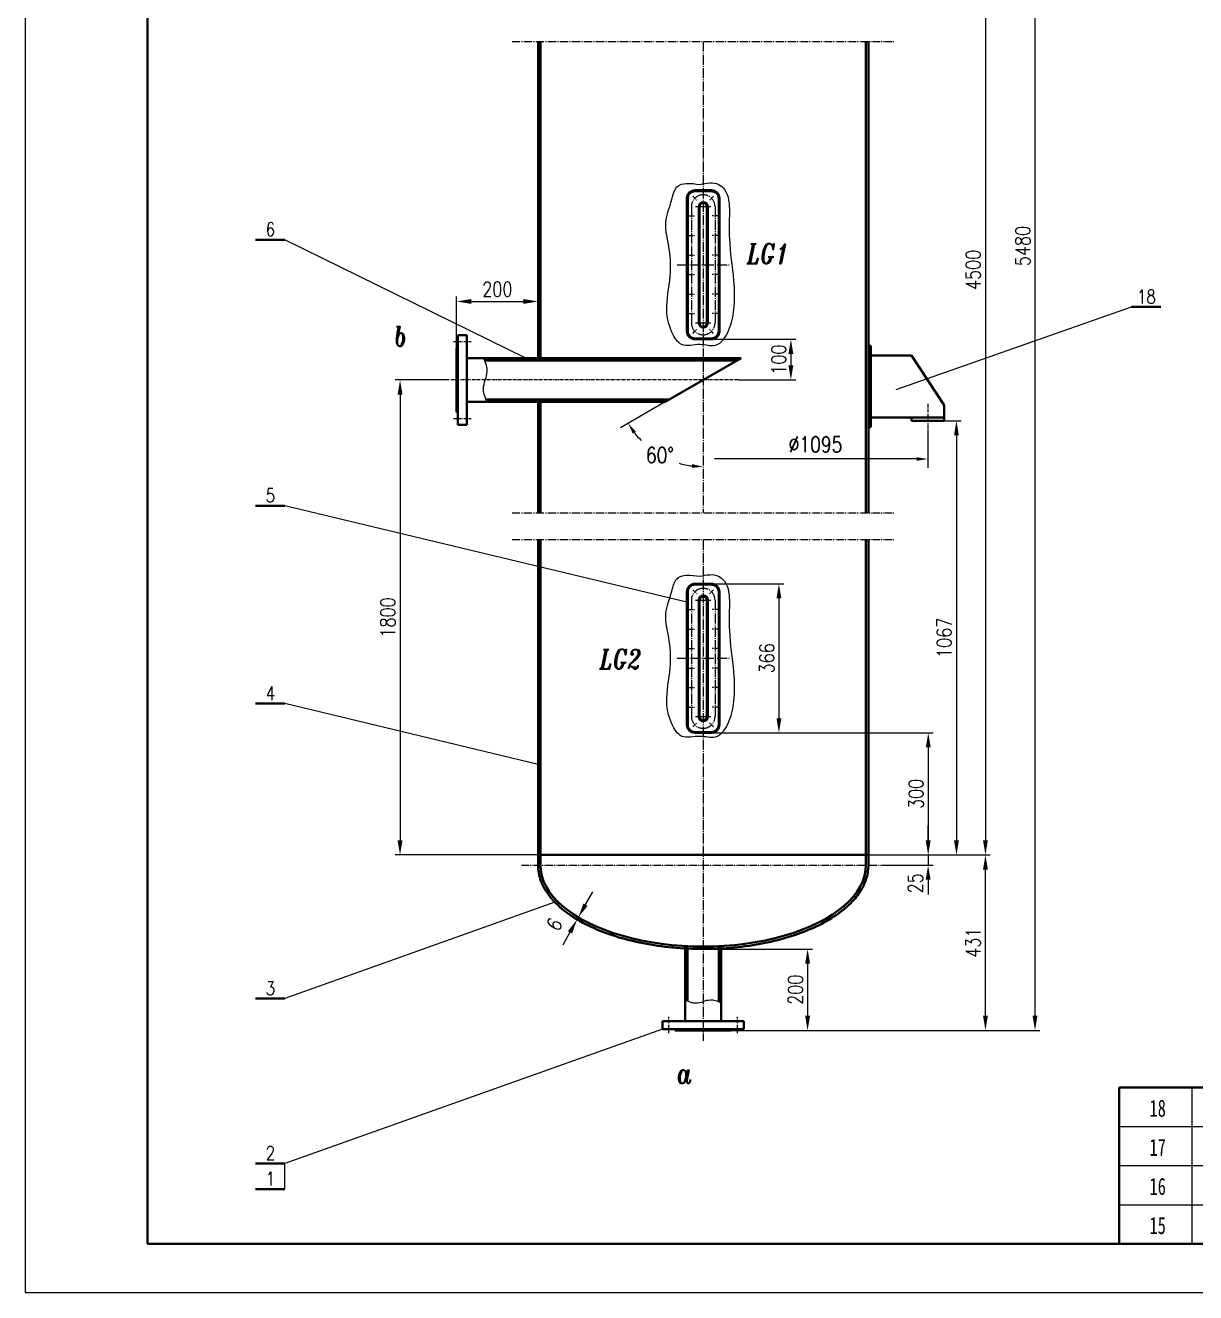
# Model space of a CAD drawing. Extents: x -21 to 14686, y -10208 to 121.
# Drawn here: x 7558 to 10435, y -10208 to -7095 of the extents above; entities that cross this region are included whole.
import ezdxf
from ezdxf.enums import TextEntityAlignment as Align

# ---------------------------------------------------------------- set-up
doc = ezdxf.new("R2010")
doc.units = 0
doc.header["$LTSCALE"] = 10
doc.header["$PDMODE"] = 1
for name, pattern in [('JXX-L', [2.95, 1.9, -0.25, 0.15, -0.25, 0.15, -0.25]), ('ZXX-L', [3.28, 2.5, -0.3, 0.18, -0.3]), ('ZXX-S', [1.27, 0.75, -0.2, 0.12, -0.2])]:
    doc.linetypes.add(name, pattern=pattern)
doc.layers.get('Defpoints').update_dxf_attribs({"linetype": 'CONTINUOUS'})
doc.layers.add('7标注层', color=4, linetype='CONTINUOUS')
for name, color, linetype, lineweight in [('A 粗实线', 1, 'CONTINUOUS', 40), ('B 细实线', 7, 'CONTINUOUS', 18), ('C 文 字', 2, 'CONTINUOUS', 20), ('D 短中心线', 3, 'ZXX-S', 18), ('E 长中心线', 3, 'ZXX-L', 18), ('I 长双点线', 3, 'JXX-L', 18), ('J 标注尺寸', 2, 'CONTINUOUS', 18)]:
    doc.layers.add(name, color=color, linetype=linetype, lineweight=lineweight)
doc.styles.add('ITALICT', font='ITALICT.shx', dxfattribs={"width": 0.7})
doc.styles.add('ROMANC', font='romanc', dxfattribs={"width": 0.7, "height": 6})
doc.styles.get("Standard").update_dxf_attribs({"font": 'SIMFANG.TTF'})
doc.styles.add('TH_GBDIM', font='romans.shx', dxfattribs={"width": 0.8, "bigfont": 'gbcbig.shx'})
doc.styles.add('标题中文', font='SIMFANG.TTF', dxfattribs={"width": 0.7})
doc.dimstyles.new('TH_GBDIM', dxfattribs={"dimscale": 11, "dimtxt": 3.5, "dimasz": 2.5, "dimexe": 2, "dimexo": 0, "dimgap": 1.5, "dimtad": 1, "dimdec": 1, "dimzin": 0, "dimdsep": 46, "dimtxsty": 'TH_GBDIM', "dimcen": 2.5, "dimclrd": 130, "dimclre": 130, "dimclrt": 3, "dimadec": 0, "dimazin": 0, "dimtfac": 0.714286, "dimtdec": 1, "dimtmove": 0, "dimatfit": 3, "dimfxl": 0, "dimtolj": 1, "dimtzin": 0, "dimlwd": -1, "dimlwe": -1, "dimarcsym": 0})
doc.dimstyles.new('通用标注4.0', dxfattribs={"dimscale": 12, "dimtxt": 3, "dimasz": 3, "dimexe": 1, "dimexo": 0, "dimgap": 1, "dimtad": 1, "dimdec": 0, "dimzin": 0, "dimdsep": 46, "dimtxsty": 'Standard', "dimcen": 0, "dimadec": 0, "dimazin": 0, "dimtfac": 0.375, "dimtdec": 0, "dimtmove": 2, "dimatfit": 3, "dimfxl": 0, "dimtzin": 0, "dimarcsym": 0})

# ---------------------------------------------------------------- blocks, each defined once
blk = doc.blocks.new('*D227')
at = {"layer": 'C 文 字', "color": 0}
for p, q in [((9765.3, -6258.1), (9929.9, -6258.1)), ((9917.9, -6294.1), (9917.9, -9096.6)), ((9624.3, -9132.6), (9929.9, -9132.6))]:
    blk.add_line(p, q, dxfattribs=at)
for points in [[(9911.9, -6294.1), (9923.9, -6294.1), (9917.9, -6258.1)], [(9911.9, -9096.6), (9923.9, -9096.6), (9917.9, -9132.6)]]:
    blk.add_solid(points, dxfattribs=at)
at = {"layer": 'Defpoints', "color": 0}
for p in [(9765.3, -6258.1), (9624.3, -9132.6), (9917.9, -9132.6)]:
    blk.add_point(p, dxfattribs=at)
at = {"layer": 'C 文 字', "color": 0, "insert": (9887.9, -7695.3), "char_height": 36, "attachment_point": 5, "rotation": 90, "style": 'TH_GBDIM'}
blk.add_mtext('4500', dxfattribs=at)
blk = doc.blocks.new('*D228')
at = {"layer": 'C 文 字', "color": 0}
for p, q in [((9816.3, -8065.8), (9858.6, -8065.8)), ((9846.6, -8101.8), (9846.6, -9096.6)), ((9816.3, -9132.6), (9858.6, -9132.6))]:
    blk.add_line(p, q, dxfattribs=at)
for points in [[(9840.6, -8101.8), (9852.6, -8101.8), (9846.6, -8065.8)], [(9840.6, -9096.6), (9852.6, -9096.6), (9846.6, -9132.6)]]:
    blk.add_solid(points, dxfattribs=at)
at = {"layer": 'Defpoints', "color": 0}
for p in [(9816.3, -8065.8), (9816.3, -9132.6), (9846.6, -9132.6)]:
    blk.add_point(p, dxfattribs=at)
at = {"layer": 'C 文 字', "color": 0, "insert": (9816.6, -8599.2), "char_height": 36, "attachment_point": 5, "rotation": 90, "style": 'TH_GBDIM'}
blk.add_mtext('1067', dxfattribs=at)
blk = doc.blocks.new('*D229')
at = {"layer": 'C 文 字', "color": 0}
for p, q in [((9244.3, -8832.6), (9789.3, -8832.6)), ((9777.3, -8868.6), (9777.3, -9096.6)), ((9731.8, -9132.6), (9789.3, -9132.6))]:
    blk.add_line(p, q, dxfattribs=at)
for points in [[(9771.3, -8868.6), (9783.3, -8868.6), (9777.3, -8832.6)], [(9771.3, -9096.6), (9783.3, -9096.6), (9777.3, -9132.6)]]:
    blk.add_solid(points, dxfattribs=at)
at = {"layer": 'Defpoints', "color": 0}
for p in [(9244.3, -8832.6), (9731.8, -9132.6), (9777.3, -9132.6)]:
    blk.add_point(p, dxfattribs=at)
at = {"layer": 'C 文 字', "color": 0, "insert": (9747.3, -8982.6), "char_height": 36, "attachment_point": 5, "rotation": 90, "style": 'TH_GBDIM'}
blk.add_mtext('300', dxfattribs=at)
blk = doc.blocks.new('*D230')
at = {"layer": 'C 文 字', "color": 0}
for p, q in [((9244.3, -8466.6), (9422.4, -8466.6)), ((9410.4, -8502.6), (9410.4, -8796.6)), ((9380.2, -8832.6), (9422.4, -8832.6))]:
    blk.add_line(p, q, dxfattribs=at)
for points in [[(9404.4, -8502.6), (9416.4, -8502.6), (9410.4, -8466.6)], [(9404.4, -8796.6), (9416.4, -8796.6), (9410.4, -8832.6)]]:
    blk.add_solid(points, dxfattribs=at)
at = {"layer": 'Defpoints', "color": 0}
for p in [(9244.3, -8466.6), (9380.2, -8832.6), (9410.4, -8832.6)]:
    blk.add_point(p, dxfattribs=at)
at = {"layer": 'C 文 字', "color": 0, "insert": (9380.4, -8649.6), "char_height": 36, "attachment_point": 5, "rotation": 90, "style": 'TH_GBDIM'}
blk.add_mtext('366', dxfattribs=at)
blk = doc.blocks.new('*D231')
at = {"layer": 'C 文 字', "color": 0}
for p, q in [((9777.1, -9096.6), (9777.1, -9060.6)), ((9678.5, -9132.6), (9789.1, -9132.6)), ((9777.1, -9132.6), (9777.1, -9157.6)), ((9670.9, -9157.6), (9789.1, -9157.6)), ((9777.1, -9193.6), (9777.1, -9229.6))]:
    blk.add_line(p, q, dxfattribs=at)
for points in [[(9771.1, -9096.6), (9783.1, -9096.6), (9777.1, -9132.6)], [(9771.1, -9193.6), (9783.1, -9193.6), (9777.1, -9157.6)]]:
    blk.add_solid(points, dxfattribs=at)
at = {"layer": 'Defpoints', "color": 0}
for p in [(9678.5, -9132.6), (9670.9, -9157.6), (9777.1, -9157.6)]:
    blk.add_point(p, dxfattribs=at)
at = {"layer": 'C 文 字', "color": 0, "insert": (9745.8, -9202.2), "char_height": 36, "attachment_point": 5, "rotation": 90, "style": 'TH_GBDIM'}
blk.add_mtext('25', dxfattribs=at)
blk = doc.blocks.new('*D232')
at = {"layer": 'C 文 字', "color": 0}
for p, q in [((9224.3, -9363.6), (9492.8, -9363.6)), ((9480.8, -9399.6), (9480.8, -9527.6)), ((9293.3, -9563.6), (9492.8, -9563.6))]:
    blk.add_line(p, q, dxfattribs=at)
for points in [[(9474.8, -9399.6), (9486.8, -9399.6), (9480.8, -9363.6)], [(9474.8, -9527.6), (9486.8, -9527.6), (9480.8, -9563.6)]]:
    blk.add_solid(points, dxfattribs=at)
at = {"layer": 'Defpoints', "color": 0}
for p in [(9224.3, -9363.6), (9293.3, -9563.6), (9480.8, -9563.6)]:
    blk.add_point(p, dxfattribs=at)
at = {"layer": 'C 文 字', "color": 0, "insert": (9450.8, -9463.6), "char_height": 36, "attachment_point": 5, "rotation": 90, "style": 'TH_GBDIM'}
blk.add_mtext('200', dxfattribs=at)
blk = doc.blocks.new('*D233')
at = {"layer": 'C 文 字', "color": 0}
for p, q in [((9816.3, -9132.6), (9929.9, -9132.6)), ((9917.9, -9527.6), (9917.9, -9168.6)), ((9421.2, -9563.6), (9929.9, -9563.6))]:
    blk.add_line(p, q, dxfattribs=at)
for points in [[(9911.9, -9168.6), (9923.9, -9168.6), (9917.9, -9132.6)], [(9911.9, -9527.6), (9923.9, -9527.6), (9917.9, -9563.6)]]:
    blk.add_solid(points, dxfattribs=at)
at = {"layer": 'Defpoints', "color": 0}
for p in [(9816.3, -9132.6), (9917.9, -9132.6), (9421.2, -9563.6)]:
    blk.add_point(p, dxfattribs=at)
at = {"layer": 'C 文 字', "color": 0, "insert": (9887.9, -9348.1), "char_height": 36, "attachment_point": 5, "rotation": 90, "style": 'TH_GBDIM'}
blk.add_mtext('431', dxfattribs=at)
blk = doc.blocks.new('*D234')
at = {"layer": 'C 文 字', "color": 0}
for p, q in [((9578.9, -5710), (10051.7, -5710)), ((10039.7, -5746), (10039.7, -9527.6)), ((9730.5, -9563.6), (10051.7, -9563.6))]:
    blk.add_line(p, q, dxfattribs=at)
for points in [[(10033.7, -5746), (10045.7, -5746), (10039.7, -5710)], [(10033.7, -9527.6), (10045.7, -9527.6), (10039.7, -9563.6)]]:
    blk.add_solid(points, dxfattribs=at)
at = {"layer": 'Defpoints', "color": 0}
for p in [(9578.9, -5710), (9730.5, -9563.6), (10039.7, -9563.6)]:
    blk.add_point(p, dxfattribs=at)
at = {"layer": 'C 文 字', "color": 0, "insert": (10009.7, -7636.8), "char_height": 36, "attachment_point": 5, "rotation": 90, "style": 'TH_GBDIM'}
blk.add_mtext('5480', dxfattribs=at)
blk = doc.blocks.new('*D236')
at = {"layer": 'C 文 字', "color": 0}
for p, q in [((8591.3, -7965.8), (8467.2, -7965.8)), ((8479.2, -8001.8), (8479.2, -9096.6)), ((8824.3, -9132.6), (8467.2, -9132.6))]:
    blk.add_line(p, q, dxfattribs=at)
for points in [[(8473.2, -8001.8), (8485.2, -8001.8), (8479.2, -7965.8)], [(8473.2, -9096.6), (8485.2, -9096.6), (8479.2, -9132.6)]]:
    blk.add_solid(points, dxfattribs=at)
at = {"layer": 'Defpoints', "color": 0}
for p in [(8591.3, -7965.8), (8479.2, -9132.6), (8824.3, -9132.6)]:
    blk.add_point(p, dxfattribs=at)
at = {"layer": 'C 文 字', "color": 0, "insert": (8449.2, -8549.2), "char_height": 36, "attachment_point": 5, "rotation": 90, "style": 'TH_GBDIM'}
blk.add_mtext('1800', dxfattribs=at)
blk = doc.blocks.new('*D237')
at = {"layer": 'C 文 字', "color": 0}
for p, q in [((8618.3, -7886.8), (8618.3, -7760.9)), ((8654.3, -7772.9), (8782.3, -7772.9)), ((8818.3, -7792.9), (8818.3, -7760.9))]:
    blk.add_line(p, q, dxfattribs=at)
for points in [[(8654.3, -7766.9), (8654.3, -7778.9), (8618.3, -7772.9)], [(8782.3, -7766.9), (8782.3, -7778.9), (8818.3, -7772.9)]]:
    blk.add_solid(points, dxfattribs=at)
at = {"layer": 'Defpoints', "color": 0}
for p in [(8818.3, -7772.9), (8818.3, -7792.9), (8618.3, -7886.8)]:
    blk.add_point(p, dxfattribs=at)
at = {"layer": 'C 文 字', "color": 0, "insert": (8718.3, -7742.9), "char_height": 36, "attachment_point": 5, "style": 'TH_GBDIM'}
blk.add_mtext('200', dxfattribs=at)
blk = doc.blocks.new('*D238')
at = {"layer": 'C 文 字', "color": 0}
for p, q in [((9244.3, -7865.8), (9451.8, -7865.8)), ((9439.8, -7901.8), (9439.8, -7929.8)), ((9310.7, -7965.8), (9451.8, -7965.8))]:
    blk.add_line(p, q, dxfattribs=at)
for points in [[(9433.8, -7901.8), (9445.8, -7901.8), (9439.8, -7865.8)], [(9433.8, -7929.8), (9445.8, -7929.8), (9439.8, -7965.8)]]:
    blk.add_solid(points, dxfattribs=at)
at = {"layer": 'Defpoints', "color": 0}
for p in [(9244.3, -7865.8), (9310.7, -7965.8), (9439.8, -7965.8)]:
    blk.add_point(p, dxfattribs=at)
at = {"layer": 'C 文 字', "color": 0, "insert": (9409.8, -7915.8), "char_height": 36, "attachment_point": 5, "rotation": 90, "style": 'TH_GBDIM'}
blk.add_mtext('100', dxfattribs=at)
blk = doc.blocks.new('*D239')
at = {"layer": '7标注层', "color": 130}
blk.add_line((9130.7, -8019.8), (9020.7, -8083.4), dxfattribs=at)
for start, end in [(217.4006, 224.285), (253.8597, 262.5994)]:
    blk.add_arc((9224.3, -7965.8), 213.1, start, end, dxfattribs=at)
for points in [[(9051.2, -8097.8), (9058.8, -8092.7), (9039.8, -8072.4)], [(9197.1, -8172.6), (9196.5, -8181.7), (9224.3, -8178.9)]]:
    blk.add_solid(points, dxfattribs=at)
at = {"layer": 'Defpoints', "color": 0}
for p in [(9224.3, -7134.2), (9317.8, -7911.8), (9130.7, -8019.8), (9087.3, -8129.1), (9224.3, -8291.9)]:
    blk.add_point(p, dxfattribs=at)
at = {"layer": '7标注层', "color": 3, "insert": (9117.8, -8150.4), "char_height": 38.5, "attachment_point": 5, "style": 'TH_GBDIM'}
blk.add_mtext('\\A1;60%%d{}{}', dxfattribs=at)
blk = doc.blocks.new('*D245')
at = {"layer": 'C 文 字', "color": 0}
for p, q in [((8935, -9254.6), (8952.6, -9223.2)), ((8922.5, -9295.8), (8904, -9285.3)), ((8925.4, -9290.5), (8906.9, -9280.1)), ((8917.4, -9286), (8914.4, -9291.2)), ((8896.8, -9322.6), (8879.2, -9354))]:
    blk.add_line(p, q, dxfattribs=at)
for points in [[(8929.8, -9251.7), (8940.2, -9257.5), (8917.4, -9286)], [(8891.6, -9319.7), (8902, -9325.5), (8914.4, -9291.2)]]:
    blk.add_solid(points, dxfattribs=at)
at = {"layer": 'Defpoints', "color": 0}
for p in [(8914.4, -9291.2), (8922.5, -9295.8), (8925.4, -9290.5)]:
    blk.add_point(p, dxfattribs=at)
at = {"layer": 'C 文 字', "color": 0, "insert": (8858.4, -9303), "char_height": 36, "attachment_point": 5, "rotation": 60.6675, "style": 'TH_GBDIM'}
blk.add_mtext('6', dxfattribs=at)

msp = doc.modelspace()

# ---------------------------------------------------------------- linework, layer by layer
at = {"layer": '7标注层', "color": 130}
for p, q in [((9776.28, -8091.36), (9776.28, -8181.93)), ((9748.78, -8159.93), (9251.78, -8159.93))]:
    msp.add_line(p, q, dxfattribs=at)
msp.add_solid([(9748.78, -8155.35), (9748.78, -8164.51), (9776.28, -8159.93)], dxfattribs=at)
at = {"layer": 'A 粗实线'}
for p, q in [((8818.28, -7134.18), (8818.28, -7911.85)), ((8824.28, -7134.18), (8824.28, -7911.85)), ((9624.28, -7134.18), (9624.28, -8291.92)), ((9630.28, -7134.18), (9630.28, -8291.92)), ((9204.28, -7499.85), (9224.28, -7499.85)), ((9204.28, -7501.85), (9224.28, -7501.85)), ((9244.28, -7499.85), (9224.28, -7499.85)), ((9244.28, -7501.85), (9224.28, -7501.85)), ((9184.28, -7519.85), (9184.28, -7845.85)), ((9186.28, -7519.85), (9186.28, -7845.85)), ((9262.28, -7519.85), (9262.28, -7845.85)), ((9264.28, -7519.85), (9264.28, -7845.85)), ((9213.28, -7539.85), (9213.28, -7825.85)), ((9215.28, -7539.85), (9215.28, -7825.85)), ((9233.28, -7539.85), (9233.28, -7825.85)), ((9235.28, -7539.85), (9235.28, -7825.85)), ((8123.63, -7621.26), (8195.84, -7621.26)), ((10276.55, -7786.48), (10348.76, -7786.48)), ((8621.28, -7855.85), (8643.28, -7855.85)), ((8621.28, -8075.85), (8621.28, -7855.85)), ((8643.28, -8075.85), (8643.28, -7855.85)), ((9204.28, -7863.85), (9224.28, -7863.85)), ((9204.28, -7865.85), (9224.28, -7865.85)), ((9244.28, -7863.85), (9224.28, -7863.85)), ((9244.28, -7865.85), (9224.28, -7865.85)), ((8618.28, -7886.85), (8621.28, -7886.85)), ((8618.28, -8044.85), (8618.28, -7886.85)), ((9630.28, -7881.85), (9636.28, -7881.85)), ((9636.28, -7881.85), (9636.28, -8081.85)), ((9636.28, -7905.85), (9736.28, -7905.85)), ((9736.28, -7905.85), (9816.28, -8027.85)), ((8643.28, -7911.85), (9317.81, -7911.85)), ((8687.12, -7917.85), (9307.42, -7917.85)), ((9317.81, -7911.85), (9130.75, -8019.85)), ((8643.28, -8019.85), (9130.75, -8019.85)), ((8690.44, -8013.85), (9141.14, -8013.85)), ((8818.28, -8019.85), (8818.28, -8291.92)), ((8818.28, -8019.85), (8818.28, -8291.92)), ((8824.28, -8019.85), (8824.28, -8291.92)), ((8824.28, -8019.85), (8824.28, -8291.92)), ((9816.28, -8027.85), (9816.28, -8057.85)), ((8621.28, -8044.85), (8618.28, -8044.85)), ((9816.28, -8057.85), (9636.28, -8057.85)), ((9736.28, -8065.85), (9736.28, -8057.85)), ((9816.28, -8057.85), (9816.28, -8065.85)), ((8643.28, -8075.85), (8621.28, -8075.85)), ((9636.28, -8081.85), (9630.28, -8081.85)), ((9816.28, -8065.85), (9736.28, -8065.85)), ((8123.63, -8274.75), (8195.84, -8274.75)), ((8818.28, -8357.71), (8818.28, -9157.58)), ((8818.28, -8357.71), (8818.28, -9157.58)), ((8824.28, -8357.71), (8824.28, -9157.58)), ((8824.28, -8357.71), (8824.28, -9157.58)), ((9624.28, -8357.71), (9624.28, -9157.58)), ((9630.28, -8357.71), (9630.28, -9157.58)), ((9204.28, -8466.58), (9224.28, -8466.58)), ((9244.28, -8466.58), (9224.28, -8466.58)), ((9184.28, -8486.58), (9184.28, -8812.58)), ((9186.28, -8486.58), (9186.28, -8812.58)), ((9204.28, -8468.58), (9224.28, -8468.58)), ((9244.28, -8468.58), (9224.28, -8468.58)), ((9262.28, -8486.58), (9262.28, -8812.58)), ((9264.28, -8486.58), (9264.28, -8812.58)), ((9213.28, -8506.58), (9213.28, -8792.58)), ((9215.28, -8506.58), (9215.28, -8792.58)), ((9233.28, -8506.58), (9233.28, -8792.58)), ((9235.28, -8506.58), (9235.28, -8792.58)), ((8123.63, -8760.74), (8195.84, -8760.74)), ((9204.28, -8830.58), (9224.28, -8830.58)), ((9204.28, -8832.58), (9224.28, -8832.58)), ((9244.28, -8830.58), (9224.28, -8830.58)), ((9244.28, -8832.58), (9224.28, -8832.58)), ((8818.28, -9132.58), (9630.28, -9132.58)), ((9179.78, -9540.58), (9179.78, -9356.34)), ((9185.78, -9491.37), (9185.78, -9356.65)), ((9262.78, -9493.2), (9262.78, -9356.65)), ((9268.78, -9540.58), (9268.78, -9356.34)), ((8123.63, -9485.58), (8195.84, -9485.58)), ((9124.28, -9540.58), (9324.28, -9540.58)), ((9124.28, -9540.58), (9124.28, -9560.58)), ((9324.28, -9560.58), (9324.28, -9540.58)), ((9124.28, -9560.58), (9324.28, -9560.58)), ((9155.28, -9560.58), (9155.28, -9563.58)), ((9155.28, -9563.58), (9293.28, -9563.58)), ((9293.28, -9560.58), (9293.28, -9563.58)), ((9293.28, -9563.58), (9293.28, -9563.58)), ((10246.25, -9703.74), (12406.25, -9703.74)), ((10246.25, -9703.74), (10246.25, -10087.74)), ((8123.63, -9890.19), (8195.84, -9890.19)), ((8123.63, -9953.4), (8195.84, -9953.4))]:
    msp.add_line(p, q, dxfattribs=at)
at = {"layer": 'A 粗实线', "color": 5}
msp.add_lwpolyline([(7858.25, -10087.74), (14566.25, -10087.74), (14566.25, -5287.74), (7858.25, -5287.74)], close=True, dxfattribs=at)
at = {"layer": 'A 粗实线'}
for centre, radius, start, end in [((9204.28, -7519.85), 20, 90, 180), ((9204.28, -7519.85), 18, 90, 180), ((9244.28, -7519.85), 20, 0, 90), ((9244.28, -7519.85), 18, 0, 90), ((9224.28, -7539.85), 11, 90, 180), ((9224.28, -7539.85), 9, 90, 180), ((9224.28, -7539.85), 11, 0, 90), ((9224.28, -7539.85), 9, 0, 90), ((9224.28, -7825.85), 11, 180, 270), ((9224.28, -7825.85), 9, 180, 270), ((9224.28, -7825.85), 11, 270, 0), ((9224.28, -7825.85), 9, 270, 0), ((9204.28, -7845.85), 20, 180, 270), ((9204.28, -7845.85), 18, 180, 270), ((9244.28, -7845.85), 18, 270, 0), ((9244.28, -7845.85), 20, 270, 0), ((9204.28, -8486.58), 20, 90, 180), ((9244.28, -8486.58), 20, 0, 90), ((9204.28, -8486.58), 18, 90, 180), ((9224.28, -8506.58), 11, 90, 180), ((9224.28, -8506.58), 9, 90, 180), ((9224.28, -8506.58), 11, 0, 90), ((9224.28, -8506.58), 9, 0, 90), ((9244.28, -8486.58), 18, 0, 90), ((9224.28, -8792.58), 11, 180, 270), ((9224.28, -8792.58), 9, 180, 270), ((9224.28, -8792.58), 9, 270, 0), ((9224.28, -8792.58), 11, 270, 0), ((9204.28, -8812.58), 20, 180, 270), ((9204.28, -8812.58), 18, 180, 270), ((9244.28, -8812.58), 20, 270, 0), ((9244.28, -8812.58), 18, 270, 0)]:
    msp.add_arc(centre, radius, start, end, dxfattribs=at)
msp.add_ellipse((9224.28, -9157.58), major_axis=(-400, 0), ratio=0.5, start_param=0, end_param=3.1415927, dxfattribs=at)
msp.add_open_spline([(8818.28, -9157.58), (8818.28, -9164.16), (8818.89, -9170.75), (8821.34, -9183.83), (8823.17, -9190.33), (8828.01, -9203.18), (8831.03, -9209.52), (8841.83, -9228.33), (8851.36, -9240.47), (8874.62, -9263.5), (8888.34, -9274.4), (8919.5, -9294.66), (8936.93, -9304.01), (8974.89, -9320.91), (8995.42, -9328.44), (9038.89, -9341.45), (9061.82, -9346.92), (9109.3, -9355.62), (9133.84, -9358.84), (9183.69, -9362.95), (9208.99, -9363.83), (9259.48, -9363.2), (9284.67, -9361.7), (9334.06, -9356.37), (9358.26, -9352.54), (9404.83, -9342.67), (9427.21, -9336.64), (9469.37, -9322.57), (9489.15, -9314.53), (9525.44, -9296.7), (9541.95, -9286.9), (9571.12, -9265.86), (9583.79, -9254.6), (9602.78, -9233.24), (9609.85, -9223.33), (9620.08, -9204.6), (9623.68, -9195.87), (9628.65, -9178.18), (9630.02, -9169.21), (9630.27, -9159.35), (9630.28, -9158.47), (9630.28, -9157.58)], degree=3, knots=[0, 0, 0, 0, 0.0931876, 0.0931876, 0.1863752, 0.1863752, 0.2795629, 0.2795629, 0.4675555, 0.4675555, 0.6555481, 0.6555481, 0.8435408, 0.8435408, 1.0315334, 1.0315334, 1.2195261, 1.2195261, 1.4075187, 1.4075187, 1.5955113, 1.5955113, 1.783504, 1.783504, 1.9714966, 1.9714966, 2.1594893, 2.1594893, 2.3474819, 2.3474819, 2.5354745, 2.5354745, 2.7234672, 2.7234672, 2.8750284, 2.8750284, 3.0020317, 3.0020317, 3.129035, 3.129035, 3.1415927, 3.1415927, 3.1415927, 3.1415927], dxfattribs=at)
at = {"layer": 'B 细实线'}
for p, q in [((10426.25, -10087.74), (10426.25, -9703.74)), ((10246.25, -9799.74), (12406.25, -9799.74)), ((8195.84, -9953.4), (8195.84, -9890.19)), ((10246.25, -9895.74), (12406.25, -9895.74)), ((10246.25, -9991.74), (12406.25, -9991.74))]:
    msp.add_line(p, q, dxfattribs=at)
msp.add_lwpolyline([(7558.25, -10207.74), (14686.25, -10207.74), (14686.25, -5167.74), (7558.25, -5167.74)], close=True, dxfattribs=at)
for points in [[(8693.28, -8019.85, -0.051394), (8685.96, -8001.17, -0.0747555), (8684.28, -7987.45, -0.0891729), (8688.78, -7965.85, 0.0891729), (8693.28, -7944.25, 0.0747555), (8691.6, -7930.52, 0.051394), (8684.28, -7911.85)], [(9179.78, -9488.58, 0.051394), (9195.17, -9494.61, 0.0747555), (9206.48, -9495.99, 0.0891729), (9224.28, -9492.29, -0.0891729), (9242.08, -9488.58, -0.0747555), (9253.39, -9489.96, -0.051394), (9268.78, -9495.99)]]:
    msp.add_lwpolyline(points, format="xyb", dxfattribs=at)
for points in [[(9216.42, -7485.62), (9159.41, -7491.77), (9147.1, -7522.5), (9132.75, -7577.81), (9140.95, -7645.42), (9143, -7710.98), (9134.8, -7794.97), (9147.1, -7848.24), (9171.71, -7878.97), (9216.42, -7878.97), (9253.73, -7881.02), (9286.53, -7843.43), (9298.84, -7792.93), (9298.84, -7721.22), (9288.58, -7618.79), (9288.58, -7553.23), (9276.28, -7497.91), (9261.93, -7485.62), (9216.42, -7485.62)], [(9216.42, -8447.83), (9159.41, -8453.98), (9147.1, -8484.71), (9132.75, -8540.03), (9140.95, -8607.63), (9143, -8673.19), (9134.8, -8757.19), (9147.1, -8810.46), (9171.71, -8841.19), (9216.42, -8841.19), (9253.73, -8843.24), (9286.53, -8805.65), (9298.84, -8755.14), (9298.84, -8683.44), (9288.58, -8581), (9288.58, -8515.44), (9276.28, -8460.13), (9261.93, -8447.83), (9216.42, -8447.83)]]:
    msp.add_spline(points, degree=3, dxfattribs=at)
at = {"layer": 'C 文 字'}
for p, q in [((8788.58, -7911.85), (8195.84, -7621.26)), ((9698.18, -7989.56), (10276.55, -7786.48)), ((9184.28, -8511.42), (8195.84, -8274.75)), ((8818.28, -8910.25), (8195.84, -8760.74)), ((8859.79, -9248.75), (8195.84, -9485.58)), ((9124.28, -9560.58), (8195.84, -9890.19))]:
    msp.add_line(p, q, dxfattribs=at)
at = {"layer": 'D 短中心线'}
for p, q in [((9198.61, -7514.17), (9208.94, -7524.5)), ((9249.95, -7514.17), (9239.62, -7524.5)), ((9187.97, -7562.85), (9202.58, -7562.85)), ((9260.58, -7562.85), (9245.97, -7562.85)), ((9187.97, -7610.85), (9202.58, -7610.85)), ((9260.58, -7610.85), (9245.97, -7610.85)), ((9187.97, -7658.85), (9202.58, -7658.85)), ((9260.58, -7658.85), (9245.97, -7658.85)), ((9187.97, -7706.85), (9202.58, -7706.85)), ((9260.58, -7706.85), (9245.97, -7706.85)), ((9187.97, -7754.85), (9202.58, -7754.85)), ((9260.58, -7754.85), (9245.97, -7754.85)), ((9187.97, -7802.85), (9202.58, -7802.85)), ((9260.58, -7802.85), (9245.97, -7802.85)), ((9198.61, -7851.52), (9208.94, -7841.19)), ((9249.95, -7851.52), (9239.62, -7841.19)), ((8610.28, -7871.35), (8654.28, -7871.35)), ((9310.69, -7965.85), (8591.28, -7965.85)), ((9776.28, -8024.25), (9776.28, -8091.36)), ((8610.28, -8060.35), (8654.28, -8060.35)), ((9198.61, -8480.91), (9208.94, -8491.24)), ((9249.95, -8480.91), (9239.62, -8491.24)), ((9187.97, -8529.58), (9202.58, -8529.58)), ((9260.58, -8529.58), (9245.97, -8529.58)), ((9187.97, -8577.58), (9202.58, -8577.58)), ((9260.58, -8577.58), (9245.97, -8577.58)), ((9187.97, -8625.58), (9202.58, -8625.58)), ((9260.58, -8625.58), (9245.97, -8625.58)), ((9187.97, -8673.58), (9202.58, -8673.58)), ((9260.58, -8673.58), (9245.97, -8673.58)), ((9187.97, -8721.58), (9202.58, -8721.58)), ((9260.58, -8721.58), (9245.97, -8721.58)), ((9187.97, -8769.58), (9202.58, -8769.58)), ((9260.58, -8769.58), (9245.97, -8769.58)), ((9198.61, -8818.25), (9208.94, -8807.92)), ((9249.95, -8818.25), (9239.62, -8807.92)), ((9139.78, -9570.58), (9139.78, -9530.58)), ((9308.78, -9570.58), (9308.78, -9530.58))]:
    msp.add_line(p, q, dxfattribs=at)
at = {"layer": 'E 长中心线'}
for p, q in [((9224.28, -7134.18), (9224.28, -8291.92)), ((9195.28, -7539.85), (9195.28, -7825.85)), ((9205.49, -7539.85), (9243.07, -7539.85)), ((9253.28, -7539.85), (9253.28, -7825.85)), ((9159.98, -7682.85), (9288.58, -7682.85)), ((9205.49, -7825.85), (9243.07, -7825.85)), ((9224.28, -8357.71), (9224.28, -9589.07)), ((9195.28, -8506.58), (9195.28, -8792.58)), ((9205.49, -8506.58), (9243.07, -8506.58)), ((9253.28, -8506.58), (9253.28, -8792.58)), ((9159.98, -8649.58), (9288.58, -8649.58)), ((9205.49, -8792.58), (9243.07, -8792.58))]:
    msp.add_line(p, q, dxfattribs=at)
for centre, start, end in [((9224.28, -7539.85), 90, 180), ((9224.28, -7539.85), 0, 90), ((9224.28, -7825.85), 180, 270), ((9224.28, -7825.85), 270, 0), ((9224.28, -8506.58), 90, 180), ((9224.28, -8506.58), 0, 90), ((9224.28, -8792.58), 180, 270), ((9224.28, -8792.58), 270, 0)]:
    msp.add_arc(centre, 29, start, end, dxfattribs=at)
at = {"layer": 'I 长双点线'}
for p, q in [((8754.98, -7134.18), (9693.58, -7134.18)), ((8754.98, -8291.92), (9693.58, -8291.92)), ((8754.98, -8357.71), (9693.58, -8357.71)), ((8777.68, -9157.58), (9670.88, -9157.58))]:
    msp.add_line(p, q, dxfattribs=at)

# ---------------------------------------------------------------- texts
at = {"layer": '7标注层', "color": 3, "insert": (9500.28, -8124.18), "char_height": 38.5, "attachment_point": 5, "style": 'TH_GBDIM'}
msp.add_mtext('\\A1;%%c1095{}{}', dxfattribs=at)
at = {"layer": 'C 文 字', "style": 'ROMANC', "width": 0.8}
for s, height, p in [('6', 33.87, (8160.52, -7595.85)), ('18', 33.872, (10313.45, -7761.06)), ('5', 33.87, (8160.52, -8249.33)), ('4', 33.87, (8160.52, -8735.33)), ('3', 33.87, (8160.52, -9460.17)), ('2', 33.87, (8160.52, -9864.78)), ('1', 33.87, (8160.52, -9927.98))]:
    msp.add_text(s, height=height, dxfattribs=at).set_placement(p, align=Align.MIDDLE)
at = {"layer": 'C 文 字', "style": 'ITALICT', "width": 0.8}
for s, p in [('LG1', (9331.66, -7679.66)), ('b', (8463.88, -7882.81)), ('LG2', (8969.08, -8675.59)), ('a', (9158.98, -9693.49))]:
    msp.add_text(s, height=48, dxfattribs=at).set_placement(p)
at = {"layer": 'J 标注尺寸', "style": '标题中文', "width": 0.7}
for s, p in [('18', (10321.33, -9775.74)), ('17', (10321.33, -9871.74)), ('16', (10321.33, -9967.74)), ('15', (10321.33, -10063.74))]:
    msp.add_text(s, height=42, dxfattribs=at).set_placement(p)

# ---------------------------------------------------------------- dimensions: what is measured, and where the dimension line sits
at = {"layer": '7标注层'}
dim = msp.add_angular_dim_2l(base=(9087.33, -8129.05), line1=((9317.81, -7911.85), (9130.75, -8019.85)), line2=((9224.28, -7134.18), (9224.28, -8291.92)), text='60%%d{}{}', dimstyle='TH_GBDIM', override={"dimtad": 0, "dimtih": 1, "dimtoh": 1, "dimclrt": 3}, dxfattribs=at)
dim.commit()
dim.dimension.update_dxf_attribs({"geometry": '*D239', "text_midpoint": (9117.75, -8150.36)})
at = {"layer": 'C 文 字'}
for base, p1, p2, text, picture, middle in [((10039.74, -9563.58), (9578.91, -5709.97), (9730.5, -9563.58), '5480', '*D234', (10009.74, -7636.77)), ((9917.92, -9132.58), (9765.31, -6258.05), (9624.28, -9132.58), '4500', '*D227', (9887.92, -7695.31)), ((8479.15, -9132.58), (8591.28, -7965.85), (8824.28, -9132.58), '1800', '*D236', (8449.15, -8549.21))]:
    dim = msp.add_linear_dim(base=base, p1=p1, p2=p2, angle=90, text=text, dimstyle='通用标注4.0', override={"dimtxsty": 'TH_GBDIM', "dimlwd": 65535, "dimlwe": 65535}, dxfattribs=at)
    dim.commit()
    dim.dimension.update_dxf_attribs({"geometry": picture, "text_midpoint": middle})
dim = msp.add_linear_dim(base=(8818.28, -7772.94), p1=(8618.28, -7886.85), p2=(8818.28, -7792.92), dimstyle='通用标注4.0', override={"dimtxsty": 'TH_GBDIM', "dimlwd": 65535, "dimlwe": 65535}, dxfattribs=at)
dim.commit()
dim.dimension.update_dxf_attribs({"geometry": '*D237', "text_midpoint": (8718.28, -7742.94)})
for base, p1, p2, picture, middle in [((9439.79, -7965.85), (9244.28, -7865.85), (9310.69, -7965.85), '*D238', (9409.79, -7915.85)), ((9846.62, -9132.58), (9816.28, -8065.85), (9816.28, -9132.58), '*D228', (9816.62, -8599.21)), ((9410.44, -8832.58), (9244.28, -8466.58), (9380.22, -8832.58), '*D230', (9380.44, -8649.58)), ((9777.27, -9132.58), (9244.28, -8832.58), (9731.8, -9132.58), '*D229', (9747.27, -8982.58)), ((9917.92, -9132.58), (9421.21, -9563.58), (9816.28, -9132.58), '*D233', (9887.92, -9348.08)), ((9480.79, -9563.58), (9224.28, -9363.58), (9293.28, -9563.58), '*D232', (9450.79, -9463.58))]:
    dim = msp.add_linear_dim(base=base, p1=p1, p2=p2, angle=90, dimstyle='通用标注4.0', override={"dimtxsty": 'TH_GBDIM', "dimlwd": 65535, "dimlwe": 65535}, dxfattribs=at)
    dim.commit()
    dim.dimension.update_dxf_attribs({"geometry": picture, "text_midpoint": middle})
for base, p1, p2, angle, picture, middle, dimtype in [((9777.1, -9157.58), (9678.47, -9132.58), (9670.88, -9157.58), 90, '*D231', (9745.81, -9202.18), 160), ((8914.44, -9291.22), (8925.45, -9290.52), (8922.51, -9295.75), 240.66746, '*D245', (8858.35, -9303.01), 161)]:
    dim = msp.add_linear_dim(base=base, p1=p1, p2=p2, angle=angle, dimstyle='通用标注4.0', override={"dimtxsty": 'TH_GBDIM', "dimlwd": 65535, "dimlwe": 65535}, dxfattribs=at)
    dim.commit()
    dim.dimension.update_dxf_attribs({"geometry": picture, "text_midpoint": middle, "dimtype": dimtype})

doc.saveas('drawing.dxf')
